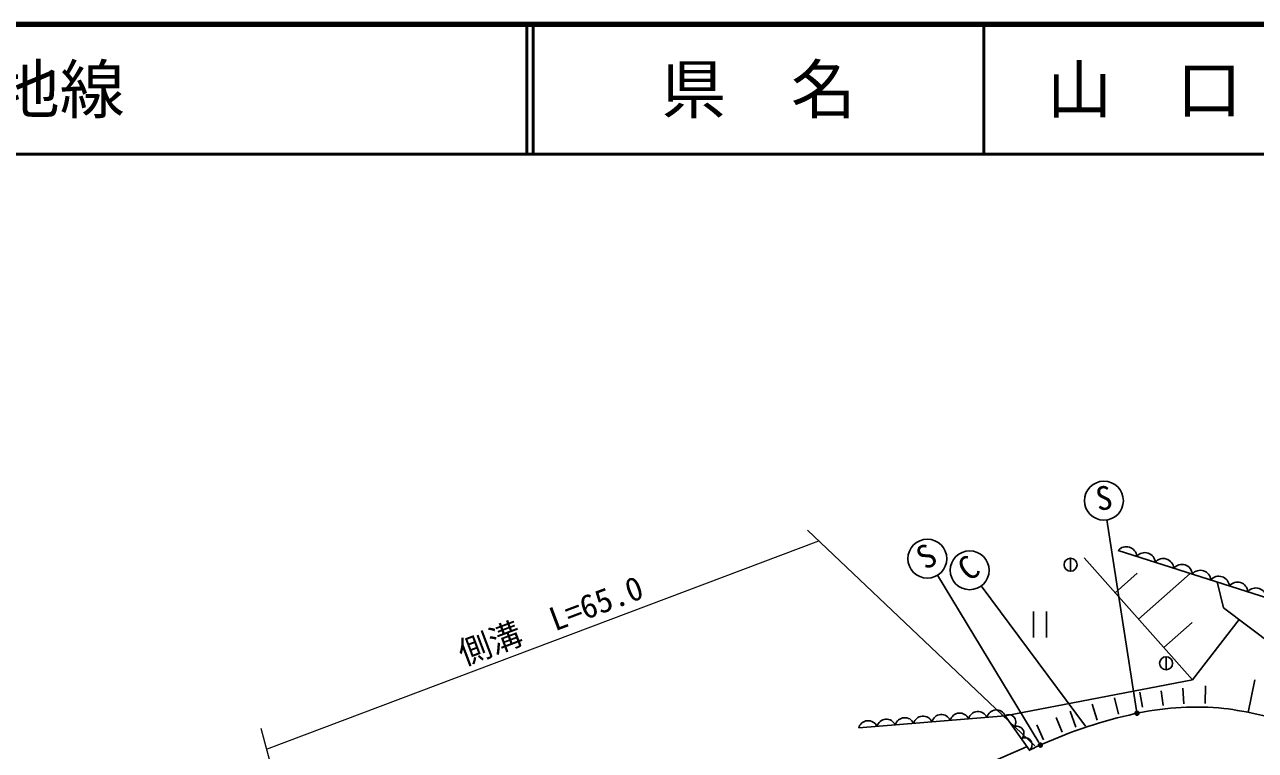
# Model space of a CAD drawing. Units: millimetres, scale not verified. Extents: x 40000 to 680000, y 20000 to 380000.
# Drawn here: x 259032 to 353936, y 324002 to 380000 of the extents above; entities that cross this region are included whole.
import ezdxf
from ezdxf.enums import TextEntityAlignment as Align

# ---------------------------------------------------------------- set-up
doc = ezdxf.new("R2010")
doc.units = ezdxf.units.MM
doc.header["$LTSCALE"] = 1000
for name, color, linetype, lineweight in [('M-BGD', 7, 'Continuous', 25), ('M-STR-HTXT', 7, 'Continuous', 13), ('M-STR-STRC', 7, 'Continuous', 25), ('M-TTL', 2, 'Continuous', 140), ('M-TTL-LINE', 7, 'Continuous', 50)]:
    doc.layers.add(name, color=color, linetype=linetype, lineweight=lineweight)
doc.layers.add('M-TTL-TXT', color=7, linetype='Continuous')
doc.styles.add('ＭＳ ゴシック', font='')
doc.styles.get('ＭＳ ゴシック').set_extended_font_data('MS Gothic')

msp = doc.modelspace()

# ---------------------------------------------------------------- hatches: boundary and pattern name
at = {"layer": 'M-BGD'}
for points in [[(344956, 326868, 1), (344656, 326868, 1)], [(337507, 324414, 0.41421), (337357, 324564, 0.41421), (337207, 324414, 0.41422), (337357, 324264, 0.41422)]]:
    msp.add_hatch(color=256, dxfattribs=at).paths.add_polyline_path(points)

# ---------------------------------------------------------------- linework, layer by layer
for p, q in [((339684, 337826), (339684, 338826)), ((340725, 338862), (349077, 329458)), ((356118, 335363), (343364, 339428)), ((339684, 338326), (339685, 338326)), ((344831, 337665), (343130, 336154)), ((348912, 337660), (344932, 334125)), ((336829, 334725), (336829, 332725)), ((337829, 334725), (337829, 332725)), ((349077, 329458), (352691, 334102)), ((349053, 333873), (346874, 331938)), ((347054, 330223), (347054, 331223)), ((347054, 330723), (347054, 330723)), ((349077, 329458), (334646, 326680)), ((353891, 329452), (353390, 326935)), ((345019, 328496), (345241, 327344)), ((346682, 328609), (346814, 327472)), ((348354, 328801), (348410, 327601)), ((350094, 328994), (350060, 327619)), ((341728, 326337), (341347, 327580)), ((343392, 326808), (343066, 328066)), ((338584, 326546), (339031, 325399)), ((340087, 325793), (339651, 327018)), ((337085, 325975), (337594, 324807))]:
    msp.add_line(p, q, dxfattribs=at)
for points in [[(350995, 336996), (351487, 335011), (368874, 321894), (371433, 320972)], [(336518, 324020), (334646, 326680), (323347, 325733)], [(290935, 275569), (305456, 282462), (309909, 286439), (317561, 297943), (323930, 311533), (324045, 313464), (327237, 318424), (329192, 320503), (332629, 322694), (336283, 324279)]]:
    msp.add_lwpolyline(points, dxfattribs=at)
for points in [[(344956, 326868, 1), (344656, 326868, 1)], [(337507, 324414, 0.41421), (337357, 324564, 0.41421), (337207, 324414, 0.41422), (337357, 324264, 0.41422)]]:
    msp.add_lwpolyline(points, format="xyb", close=True, dxfattribs=at)
for centre in [(339684, 338326), (347054, 330723)]:
    msp.add_circle(centre, 500, dxfattribs=at)
for centre, radius, start, end in [((343983, 338905), 811, 4.86146, 139.77799), ((345411, 338450), 811, 4.86146, 139.77799), ((346838, 337995), 811, 4.86146, 139.77799), ((348265, 337540), 811, 4.86146, 139.77799), ((349692, 337085), 811, 4.86146, 139.77799), ((351119, 336630), 811, 4.86146, 139.77799), ((352546, 336175), 811, 4.86146, 139.77799), ((353973, 335721), 811, 4.86146, 139.77799), ((326899, 325777), 752, 24.38491, 165.20128), ((328311, 325896), 752, 24.38491, 165.20128), ((329724, 326014), 752, 24.38491, 165.20128), ((331136, 326133), 752, 24.38491, 165.20128), ((332549, 326251), 752, 24.38491, 165.20128), ((333961, 326370), 752, 24.38491, 165.20128), ((334922, 326212), 544, 309.77066, 120.5113), ((352521, 290915), 36772, 102.34532, 114.12106), ((349400, 304886), 22458, 84.65484, 101.42093), ((347882, 299247), 28230, 71.18719, 82.65375), ((324074, 325541), 752, 24.38491, 165.20128), ((325486, 325659), 752, 24.38491, 165.20128), ((335546, 325325), 544, 309.77066, 120.5113), ((336170, 324438), 544, 309.77066, 120.5113), ((352521, 290915), 36772, 114.5885, 115.86795)]:
    msp.add_arc(centre, radius, start, end, dxfattribs=at)
at = {"layer": 'M-STR-HTXT'}
for p, q in [((319411, 340990), (336926, 324348)), ((277693, 324097), (320281, 340163)), ((277258, 325705), (290937, 275109))]:
    msp.add_line(p, q, dxfattribs=at)
at = {"layer": 'M-STR-STRC'}
for p, q in [((344757, 327085), (342485, 341785)), ((337231, 324601), (329416, 337511)), ((340842, 325874), (332796, 336695))]:
    msp.add_line(p, q, dxfattribs=at)
for centre in [(342256, 343267), (328639, 338794), (331901, 337899)]:
    msp.add_circle(centre, 1500, dxfattribs=at)
at = {"layer": 'M-TTL'}
msp.add_line((680000, 380000), (40000, 380000), dxfattribs=at)
at = {"layer": 'M-TTL-LINE'}
for p, q in [((297750, 380000), (297750, 370000)), ((298250, 380000), (298250, 370000)), ((333000, 380000), (333000, 370000)), ((40000, 370000), (680000, 370000))]:
    msp.add_line(p, q, dxfattribs=at)

# ---------------------------------------------------------------- texts
at = {"layer": 'M-STR-HTXT', "style": 'ＭＳ ゴシック'}
msp.add_text('側溝\u3000L=65.0', height=1833, rotation=20.669, dxfattribs=at).set_placement((300106, 332659), align=Align.BOTTOM_CENTER)
at = {"layer": 'M-STR-STRC', "style": 'ＭＳ ゴシック'}
for s, rotation, p in [('S', 8.724, (342475, 342025)), ('S', 31.13, (329314, 337729)), ('C', 36.575, (332674, 336903))]:
    msp.add_text(s, height=1833, rotation=rotation, dxfattribs=at).set_placement(p, align=Align.BOTTOM_CENTER)
at = {"layer": 'M-TTL-TXT', "style": 'ＭＳ ゴシック'}
msp.add_text('主要地方道徳山徳地線', height=3666, dxfattribs=at).set_placement((216734, 375000), align=Align.MIDDLE_LEFT)
for s, p in [('県\u3000名', (315625, 375000)), ('山\u3000口\u3000県', (350375, 375000))]:
    msp.add_text(s, height=3666, dxfattribs=at).set_placement(p, align=Align.MIDDLE_CENTER)

doc.saveas('drawing.dxf')
